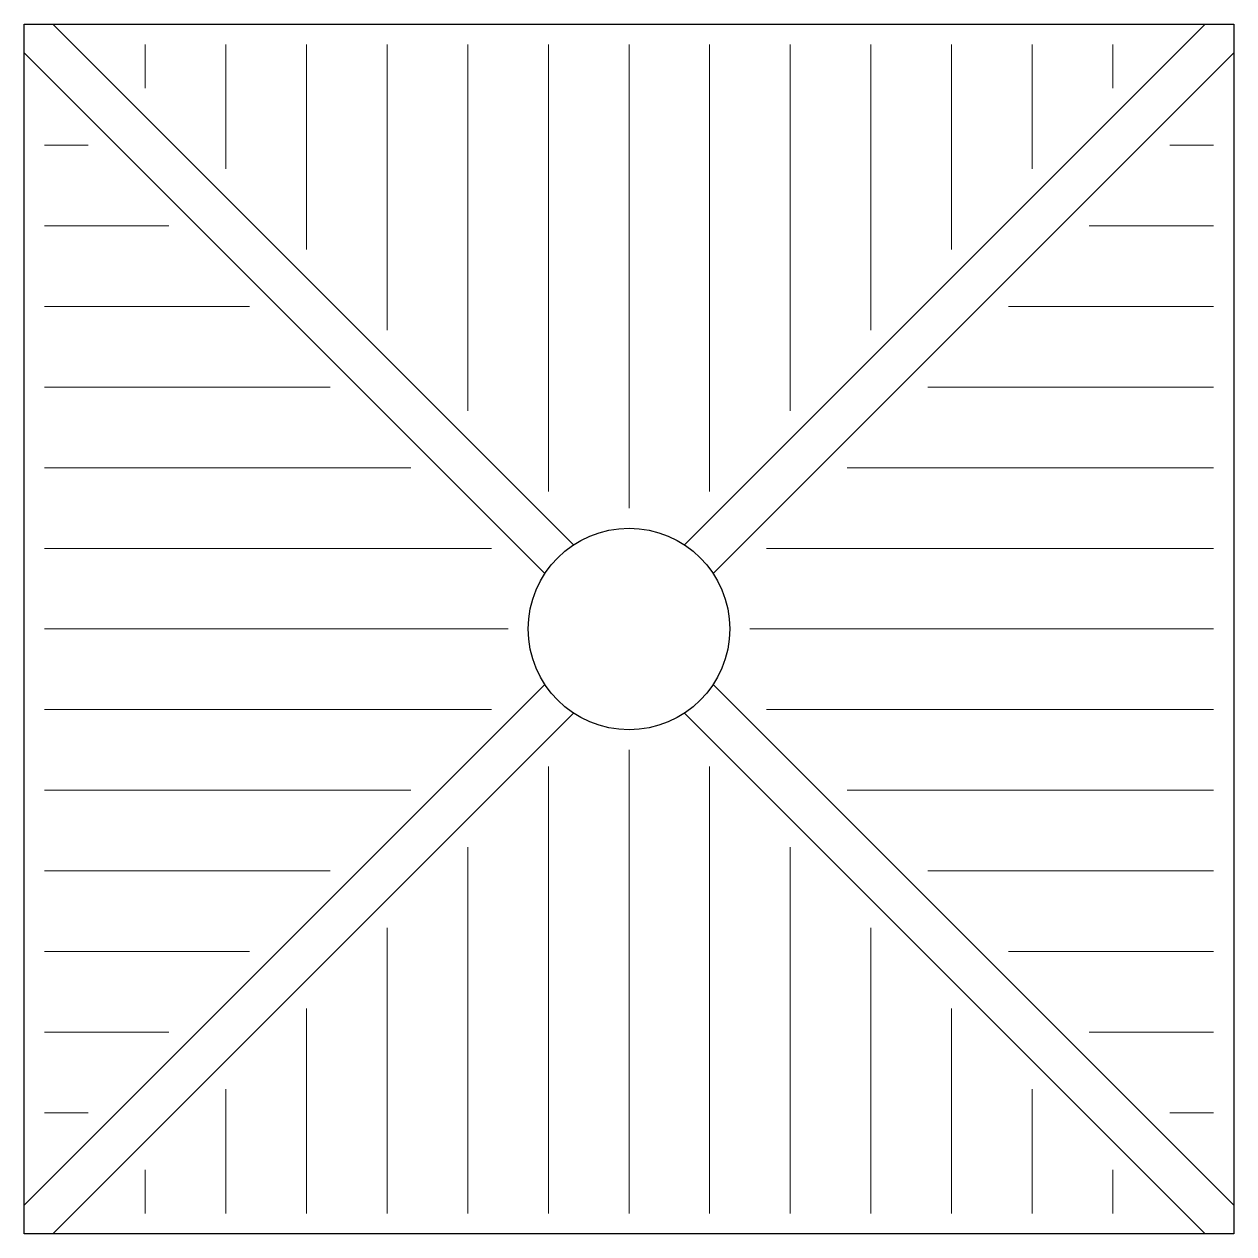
# Model space of a CAD drawing. Header units: metres. Extents: x 0 to 0.3, y 0 to 0.3.
import ezdxf

# ---------------------------------------------------------------- set-up
doc = ezdxf.new("R2010")
doc.units = ezdxf.units.M
doc.header["$MEASUREMENT"] = 0

msp = doc.modelspace()

# ---------------------------------------------------------------- linework, layer by layer
for p, q in [((0.00707, 0.3), (0.13622, 0.17086)), ((0.16378, 0.17086), (0.29293, 0.3)), ((0, 0.29293), (0.12914, 0.16378)), ((0.17086, 0.16378), (0.3, 0.29293)), ((0, 0.00707), (0.12914, 0.13622)), ((0.17086, 0.13622), (0.3, 0.00707)), ((0.00707, 0), (0.13622, 0.12914)), ((0.16378, 0.12914), (0.29293, 0))]:
    msp.add_line(p, q)
at = {"color": 32, "lineweight": 0}
for p, q in [((0.03, 0.295), (0.03, 0.28414)), ((0.05, 0.295), (0.05, 0.26414)), ((0.07, 0.295), (0.07, 0.24414)), ((0.09, 0.295), (0.09, 0.22414)), ((0.11, 0.295), (0.11, 0.20414)), ((0.13, 0.295), (0.13, 0.18414)), ((0.15, 0.295), (0.15, 0.18)), ((0.17, 0.295), (0.17, 0.18414)), ((0.19, 0.295), (0.19, 0.20414)), ((0.21, 0.295), (0.21, 0.22414)), ((0.23, 0.295), (0.23, 0.24414)), ((0.25, 0.295), (0.25, 0.26414)), ((0.27, 0.295), (0.27, 0.28414)), ((0.005, 0.27), (0.01586, 0.27)), ((0.295, 0.27), (0.28414, 0.27)), ((0.005, 0.25), (0.03586, 0.25)), ((0.295, 0.25), (0.26414, 0.25)), ((0.005, 0.23), (0.05586, 0.23)), ((0.295, 0.23), (0.24414, 0.23)), ((0.005, 0.21), (0.07586, 0.21)), ((0.295, 0.21), (0.22414, 0.21)), ((0.005, 0.19), (0.09586, 0.19)), ((0.295, 0.19), (0.20414, 0.19)), ((0.005, 0.17), (0.11586, 0.17)), ((0.295, 0.17), (0.18414, 0.17)), ((0.005, 0.15), (0.12, 0.15)), ((0.295, 0.15), (0.18, 0.15)), ((0.005, 0.13), (0.11586, 0.13)), ((0.295, 0.13), (0.18414, 0.13)), ((0.15, 0.005), (0.15, 0.12)), ((0.13, 0.005), (0.13, 0.11586)), ((0.17, 0.005), (0.17, 0.11586)), ((0.005, 0.11), (0.09586, 0.11)), ((0.295, 0.11), (0.20414, 0.11)), ((0.11, 0.005), (0.11, 0.09586)), ((0.19, 0.005), (0.19, 0.09586)), ((0.005, 0.09), (0.07586, 0.09)), ((0.295, 0.09), (0.22414, 0.09)), ((0.09, 0.005), (0.09, 0.07586)), ((0.21, 0.005), (0.21, 0.07586)), ((0.005, 0.07), (0.05586, 0.07)), ((0.295, 0.07), (0.24414, 0.07)), ((0.07, 0.005), (0.07, 0.05586)), ((0.23, 0.005), (0.23, 0.05586)), ((0.005, 0.05), (0.03586, 0.05)), ((0.295, 0.05), (0.26414, 0.05)), ((0.05, 0.005), (0.05, 0.03586)), ((0.25, 0.005), (0.25, 0.03586)), ((0.005, 0.03), (0.01586, 0.03)), ((0.295, 0.03), (0.28414, 0.03)), ((0.03, 0.005), (0.03, 0.01586)), ((0.27, 0.005), (0.27, 0.01586))]:
    msp.add_line(p, q, dxfattribs=at)
at = {"flags": 128}
msp.add_lwpolyline([(0, 0.3), (0.3, 0.3), (0.3, 0), (0, 0)], close=True, dxfattribs=at)
msp.add_circle((0.15, 0.15), 0.025)

doc.saveas('drawing.dxf')
